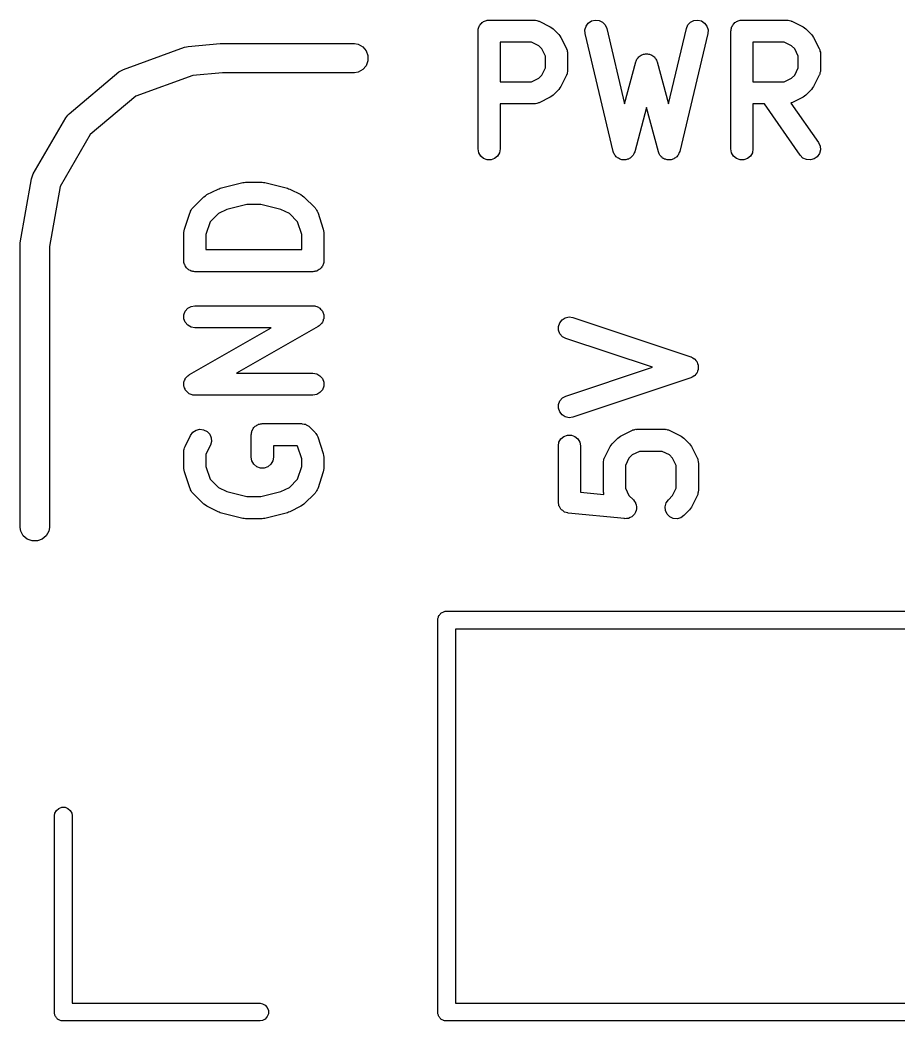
# Model space of a CAD drawing. Extents: x 105.8 to 188.8, y -135.8 to -88.1.
# Drawn here: x 140.62 to 146.58, y -95.43 to -88.64 of the extents above; entities that cross this region are included whole.
import ezdxf

# ---------------------------------------------------------------- set-up
doc = ezdxf.new("R2010")
doc.units = 0
doc.header["$MEASUREMENT"] = 0
doc.layers.add('BLACK', color=7, linetype='CONTINUOUS')

msp = doc.modelspace()

# ---------------------------------------------------------------- linework, layer by layer
at = {"layer": 'BLACK', "linetype": 'CONTINUOUS'}
for p, q in [((143.779, -88.6443), (143.785, -88.642)), ((143.785, -88.642), (143.792, -88.642)), ((143.792, -88.642), (143.798, -88.6409)), ((143.798, -88.6409), (144.103, -88.6409)), ((144.103, -88.6409), (144.107, -88.6417)), ((144.107, -88.6417), (144.111, -88.6414)), ((144.111, -88.6414), (144.12, -88.6439)), ((144.492, -88.6471), (144.517, -88.641)), ((144.517, -88.641), (144.543, -88.644)), ((145.186, -88.644), (145.212, -88.641)), ((145.212, -88.641), (145.237, -88.6471)), ((145.493, -88.6443), (145.499, -88.642)), ((145.499, -88.642), (145.506, -88.642)), ((145.506, -88.642), (145.512, -88.6409)), ((145.512, -88.6409), (145.817, -88.6409)), ((145.817, -88.6409), (145.821, -88.6417)), ((145.821, -88.6417), (145.826, -88.6414)), ((145.826, -88.6414), (145.834, -88.6439)), ((143.723, -88.7159), (143.724, -88.7094)), ((143.724, -88.7029), (143.726, -88.6967)), ((143.724, -88.7094), (143.724, -88.7029)), ((143.726, -88.6967), (143.727, -88.6903)), ((143.727, -88.6903), (143.731, -88.6846)), ((143.731, -88.6846), (143.733, -88.6784)), ((143.733, -88.6784), (143.737, -88.6734)), ((143.737, -88.6734), (143.741, -88.6677)), ((143.741, -88.6677), (143.746, -88.6635)), ((143.746, -88.6635), (143.75, -88.6585)), ((143.75, -88.6585), (143.755, -88.6552)), ((143.755, -88.6552), (143.76, -88.651)), ((143.76, -88.651), (143.767, -88.6487)), ((143.767, -88.6487), (143.772, -88.6454)), ((143.772, -88.6454), (143.779, -88.6443)), ((144.12, -88.6439), (144.128, -88.6454)), ((144.128, -88.6454), (144.132, -88.6476)), ((144.132, -88.6476), (144.136, -88.6488)), ((144.136, -88.6488), (144.212, -88.6869)), ((144.212, -88.6869), (144.222, -88.6941)), ((144.222, -88.6941), (144.232, -88.701)), ((144.232, -88.701), (144.27, -88.7391)), ((144.447, -88.7073), (144.455, -88.6823)), ((144.449, -88.7333), (144.447, -88.7073)), ((144.455, -88.6823), (144.47, -88.6614)), ((144.47, -88.6614), (144.492, -88.6471)), ((144.543, -88.644), (144.567, -88.6557)), ((144.567, -88.6557), (144.584, -88.6746)), ((144.584, -88.6746), (144.595, -88.6985)), ((144.595, -88.6985), (144.716, -89.2094)), ((145.013, -89.2094), (145.135, -88.6985)), ((145.135, -88.6985), (145.145, -88.6746)), ((145.145, -88.6746), (145.163, -88.6557)), ((145.163, -88.6557), (145.186, -88.644)), ((145.237, -88.6471), (145.259, -88.6614)), ((145.259, -88.6614), (145.275, -88.6823)), ((145.275, -88.6823), (145.282, -88.7073)), ((145.282, -88.7073), (145.28, -88.7333)), ((145.437, -88.7159), (145.438, -88.7094)), ((145.438, -88.7029), (145.441, -88.6967)), ((145.438, -88.7094), (145.438, -88.7029)), ((145.441, -88.6967), (145.442, -88.6903)), ((145.442, -88.6903), (145.445, -88.6846)), ((145.445, -88.6846), (145.447, -88.6784)), ((145.447, -88.6784), (145.452, -88.6734)), ((145.452, -88.6734), (145.455, -88.6677)), ((145.455, -88.6677), (145.46, -88.6635)), ((145.46, -88.6635), (145.464, -88.6585)), ((145.464, -88.6585), (145.47, -88.6552)), ((145.47, -88.6552), (145.475, -88.651)), ((145.475, -88.651), (145.481, -88.6487)), ((145.481, -88.6487), (145.487, -88.6454)), ((145.487, -88.6454), (145.493, -88.6443)), ((145.834, -88.6439), (145.843, -88.6454)), ((145.843, -88.6454), (145.846, -88.6476)), ((145.846, -88.6476), (145.851, -88.6488)), ((145.851, -88.6488), (145.927, -88.6869)), ((145.927, -88.6869), (145.936, -88.6941)), ((145.936, -88.6941), (145.946, -88.701)), ((145.946, -88.701), (145.984, -88.7391)), ((143.723, -89.5159), (143.723, -88.7159)), ((144.27, -88.7391), (144.277, -88.7489)), ((144.277, -88.7489), (144.284, -88.7586)), ((144.284, -88.7586), (144.322, -88.8347)), ((144.639, -89.5333), (144.449, -88.7333)), ((145.28, -88.7333), (145.09, -89.5333)), ((145.437, -89.5159), (145.437, -88.7159)), ((145.984, -88.7391), (145.991, -88.7489)), ((145.991, -88.7489), (145.998, -88.7586)), ((145.998, -88.7586), (146.036, -88.8347)), ((141.317, -88.9762), (141.731, -88.8253)), ((141.731, -88.8253), (141.744, -88.8231)), ((141.744, -88.8231), (141.757, -88.8197)), ((141.757, -88.8197), (141.973, -88.8008)), ((141.973, -88.8008), (141.977, -88.8)), ((141.977, -88.8), (142.884, -88.8)), ((142.884, -88.8), (142.91, -88.8046)), ((142.91, -88.8046), (142.94, -88.8222)), ((142.94, -88.8222), (142.963, -88.8492)), ((143.873, -88.7909), (143.873, -89.06)), ((144.085, -88.7909), (143.873, -88.7909)), ((144.135, -88.8156), (144.085, -88.7909)), ((144.155, -88.8365), (144.135, -88.8156)), ((144.18, -88.886), (144.155, -88.8365)), ((144.322, -88.8347), (144.323, -88.8389)), ((144.323, -88.8389), (144.326, -88.8426)), ((144.326, -88.8426), (144.327, -88.8513)), ((145.587, -88.7909), (145.587, -89.06)), ((145.799, -88.7909), (145.587, -88.7909)), ((145.849, -88.8156), (145.799, -88.7909)), ((145.87, -88.8365), (145.849, -88.8156)), ((145.894, -88.886), (145.87, -88.8365)), ((146.036, -88.8347), (146.038, -88.8389)), ((146.038, -88.8389), (146.04, -88.8426)), ((146.04, -88.8426), (146.041, -88.8513)), ((142.963, -88.8492), (142.975, -88.8824)), ((142.975, -88.8824), (142.975, -88.9176)), ((144.18, -88.9649), (144.18, -88.886)), ((144.327, -88.8513), (144.33, -88.8597)), ((144.33, -88.8597), (144.329, -88.864)), ((144.329, -88.864), (144.33, -88.8683)), ((144.33, -88.8683), (144.33, -88.9826)), ((144.795, -88.9191), (144.797, -88.9127)), ((144.797, -88.9127), (144.8, -88.9074)), ((144.8, -88.9074), (144.803, -88.9015)), ((144.803, -88.9015), (144.808, -88.8968)), ((144.808, -88.8968), (144.812, -88.8914)), ((144.812, -88.8914), (144.817, -88.8877)), ((144.817, -88.8877), (144.822, -88.8831)), ((144.822, -88.8831), (144.828, -88.8803)), ((144.828, -88.8803), (144.833, -88.8765)), ((144.833, -88.8765), (144.839, -88.8748)), ((144.839, -88.8748), (144.845, -88.8721)), ((144.845, -88.8721), (144.852, -88.8715)), ((144.852, -88.8715), (144.858, -88.8698)), ((144.858, -88.8698), (144.865, -88.8703)), ((144.865, -88.8703), (144.871, -88.8698)), ((144.871, -88.8698), (144.878, -88.8715)), ((144.878, -88.8715), (144.884, -88.8721)), ((144.884, -88.8721), (144.89, -88.8748)), ((144.89, -88.8748), (144.896, -88.8765)), ((144.896, -88.8765), (144.902, -88.8803)), ((144.902, -88.8803), (144.908, -88.8831)), ((144.908, -88.8831), (144.912, -88.8877)), ((144.912, -88.8877), (144.918, -88.8914)), ((144.918, -88.8914), (144.921, -88.8968)), ((144.921, -88.8968), (144.926, -88.9015)), ((144.926, -88.9015), (144.929, -88.9074)), ((144.929, -88.9074), (144.933, -88.9127)), ((144.933, -88.9127), (144.934, -88.9191)), ((145.894, -88.9649), (145.894, -88.886)), ((146.041, -88.8513), (146.044, -88.8597)), ((146.044, -88.8597), (146.044, -88.864)), ((146.044, -88.864), (146.044, -88.8683)), ((146.044, -88.8683), (146.044, -88.9826)), ((141.287, -88.9935), (141.317, -88.9762)), ((142.94, -88.9778), (142.91, -88.9954)), ((142.963, -88.9508), (142.94, -88.9778)), ((142.975, -88.9176), (142.963, -88.9508)), ((144.155, -89.0143), (144.18, -88.9649)), ((144.33, -88.9826), (144.329, -88.9868)), ((144.716, -89.2094), (144.792, -88.9252)), ((144.792, -88.9252), (144.795, -88.9191)), ((144.934, -88.9191), (144.937, -88.9252)), ((144.937, -88.9252), (145.013, -89.2094)), ((145.87, -89.0143), (145.894, -88.9649)), ((146.044, -88.9826), (146.044, -88.9868)), ((140.949, -89.2771), (141.287, -88.9935)), ((141.787, -89.0178), (141.402, -89.1581)), ((141.99, -89), (141.787, -89.0178)), ((142.884, -89), (141.99, -89)), ((142.91, -88.9954), (142.884, -89)), ((144.085, -89.06), (144.135, -89.0352)), ((144.135, -89.0352), (144.155, -89.0143)), ((144.322, -89.0161), (144.284, -89.0923)), ((144.323, -89.012), (144.322, -89.0161)), ((144.326, -89.0082), (144.323, -89.012)), ((144.327, -88.9996), (144.326, -89.0082)), ((144.33, -88.9911), (144.327, -88.9996)), ((144.329, -88.9868), (144.33, -88.9911)), ((145.799, -89.06), (145.849, -89.0352)), ((145.849, -89.0352), (145.87, -89.0143)), ((146.036, -89.0161), (145.998, -89.0923)), ((146.038, -89.012), (146.036, -89.0161)), ((146.04, -89.0082), (146.038, -89.012)), ((146.041, -88.9996), (146.04, -89.0082)), ((146.044, -88.9911), (146.041, -88.9996)), ((146.044, -88.9868), (146.044, -88.9911)), ((143.873, -89.06), (144.085, -89.06)), ((144.27, -89.1118), (144.232, -89.1499)), ((144.277, -89.102), (144.27, -89.1118)), ((144.284, -89.0923), (144.277, -89.102)), ((145.587, -89.06), (145.799, -89.06)), ((145.984, -89.1118), (145.946, -89.1499)), ((145.991, -89.102), (145.984, -89.1118)), ((145.998, -89.0923), (145.991, -89.102)), ((141.402, -89.1581), (141.091, -89.4189)), ((144.212, -89.1639), (144.136, -89.202)), ((144.222, -89.1568), (144.212, -89.1639)), ((144.232, -89.1499), (144.222, -89.1568)), ((145.927, -89.1639), (145.851, -89.202)), ((145.936, -89.1568), (145.927, -89.1639)), ((145.946, -89.1499), (145.936, -89.1568)), ((144.103, -89.21), (143.873, -89.21)), ((143.873, -89.21), (143.873, -89.5159)), ((144.107, -89.2092), (144.103, -89.21)), ((144.111, -89.2095), (144.107, -89.2092)), ((144.12, -89.207), (144.111, -89.2095)), ((144.128, -89.2054), (144.12, -89.207)), ((144.132, -89.2033), (144.128, -89.2054)), ((144.136, -89.202), (144.132, -89.2033)), ((144.865, -89.2356), (144.785, -89.5352)), ((144.945, -89.5352), (144.865, -89.2356)), ((145.664, -89.21), (145.587, -89.21)), ((145.587, -89.21), (145.587, -89.5159)), ((145.908, -89.5589), (145.664, -89.21)), ((145.846, -89.2033), (145.843, -89.205)), ((145.843, -89.205), (146.031, -89.4729)), ((145.851, -89.202), (145.846, -89.2033)), ((140.706, -89.6856), (140.927, -89.3037)), ((140.927, -89.3037), (140.941, -89.2867)), ((140.941, -89.2867), (140.949, -89.2771)), ((141.091, -89.4189), (140.888, -89.7704)), ((143.727, -89.5416), (143.723, -89.5159)), ((143.873, -89.5159), (143.868, -89.5416)), ((145.442, -89.5416), (145.437, -89.5159)), ((145.587, -89.5159), (145.583, -89.5416)), ((146.031, -89.4729), (146.042, -89.4965)), ((146.044, -89.5225), (146.037, -89.5476)), ((146.042, -89.4965), (146.044, -89.5225)), ((143.741, -89.5641), (143.727, -89.5416)), ((143.76, -89.5809), (143.741, -89.5641)), ((143.785, -89.5898), (143.76, -89.5809)), ((143.811, -89.5898), (143.785, -89.5898)), ((143.835, -89.5809), (143.811, -89.5898)), ((143.855, -89.5641), (143.835, -89.5809)), ((143.868, -89.5416), (143.855, -89.5641)), ((144.642, -89.5403), (144.639, -89.5333)), ((144.644, -89.5477), (144.642, -89.5403)), ((144.647, -89.5522), (144.644, -89.5477)), ((144.65, -89.5572), (144.647, -89.5522)), ((144.655, -89.5627), (144.65, -89.5572)), ((144.659, -89.569), (144.655, -89.5627)), ((144.664, -89.5721), (144.659, -89.569)), ((144.668, -89.5761), (144.664, -89.5721)), ((144.674, -89.5795), (144.668, -89.5761)), ((144.681, -89.5839), (144.674, -89.5795)), ((144.686, -89.5853), (144.681, -89.5839)), ((144.691, -89.5878), (144.686, -89.5853)), ((144.698, -89.5887), (144.691, -89.5878)), ((144.706, -89.5906), (144.698, -89.5887)), ((144.711, -89.5901), (144.706, -89.5906)), ((144.717, -89.5908), (144.711, -89.5901)), ((144.724, -89.589), (144.717, -89.5908)), ((144.732, -89.5883), (144.724, -89.589)), ((144.737, -89.586), (144.732, -89.5883)), ((144.742, -89.5847), (144.737, -89.586)), ((144.748, -89.5805), (144.742, -89.5847)), ((144.755, -89.5773), (144.748, -89.5805)), ((144.759, -89.5734), (144.755, -89.5773)), ((144.764, -89.5704), (144.759, -89.5734)), ((144.768, -89.5643), (144.764, -89.5704)), ((144.774, -89.5588), (144.768, -89.5643)), ((144.776, -89.5539), (144.774, -89.5588)), ((144.779, -89.5495), (144.776, -89.5539)), ((144.782, -89.5422), (144.779, -89.5495)), ((144.785, -89.5352), (144.782, -89.5422)), ((144.948, -89.5422), (144.945, -89.5352)), ((144.95, -89.5495), (144.948, -89.5422)), ((144.953, -89.5539), (144.95, -89.5495)), ((144.956, -89.5588), (144.953, -89.5539)), ((144.961, -89.5643), (144.956, -89.5588)), ((144.965, -89.5704), (144.961, -89.5643)), ((144.97, -89.5734), (144.965, -89.5704)), ((144.974, -89.5773), (144.97, -89.5734)), ((144.981, -89.5805), (144.974, -89.5773)), ((144.987, -89.5847), (144.981, -89.5805)), ((144.993, -89.586), (144.987, -89.5847)), ((144.998, -89.5883), (144.993, -89.586)), ((145.005, -89.589), (144.998, -89.5883)), ((145.013, -89.5908), (145.005, -89.589)), ((145.018, -89.5901), (145.013, -89.5908)), ((145.023, -89.5906), (145.018, -89.5901)), ((145.031, -89.5887), (145.023, -89.5906)), ((145.038, -89.5878), (145.031, -89.5887)), ((145.043, -89.5853), (145.038, -89.5878)), ((145.049, -89.5839), (145.043, -89.5853)), ((145.055, -89.5795), (145.049, -89.5839)), ((145.062, -89.5761), (145.055, -89.5795)), ((145.066, -89.5721), (145.062, -89.5761)), ((145.07, -89.569), (145.066, -89.5721)), ((145.074, -89.5627), (145.07, -89.569)), ((145.08, -89.5572), (145.074, -89.5627)), ((145.082, -89.5522), (145.08, -89.5572)), ((145.085, -89.5477), (145.082, -89.5522)), ((145.087, -89.5403), (145.085, -89.5477)), ((145.09, -89.5333), (145.087, -89.5403)), ((145.455, -89.5641), (145.442, -89.5416)), ((145.475, -89.5809), (145.455, -89.5641)), ((145.499, -89.5898), (145.475, -89.5809)), ((145.525, -89.5898), (145.499, -89.5898)), ((145.55, -89.5809), (145.525, -89.5898)), ((145.57, -89.5641), (145.55, -89.5809)), ((145.583, -89.5416), (145.57, -89.5641)), ((145.926, -89.5773), (145.908, -89.5589)), ((145.95, -89.5883), (145.926, -89.5773)), ((145.976, -89.5906), (145.95, -89.5883)), ((146.001, -89.5839), (145.976, -89.5906)), ((146.022, -89.5689), (146.001, -89.5839)), ((146.037, -89.5476), (146.022, -89.5689)), ((140.618, -90.1526), (140.694, -89.7183)), ((140.694, -89.7183), (140.706, -89.6856)), ((140.706, -89.6856), (140.706, -89.6856)), ((140.888, -89.7704), (140.816, -90.1787)), ((141.883, -89.8259), (141.959, -89.7878)), ((141.959, -89.7878), (141.967, -89.7855)), ((141.967, -89.7855), (141.974, -89.7821)), ((141.974, -89.7821), (142.127, -89.744)), ((142.127, -89.744), (142.136, -89.7434)), ((142.136, -89.7434), (142.145, -89.7418)), ((142.145, -89.7418), (142.259, -89.7418)), ((142.259, -89.7418), (142.268, -89.7434)), ((142.268, -89.7434), (142.277, -89.744)), ((142.277, -89.744), (142.43, -89.7821)), ((142.43, -89.7821), (142.437, -89.7855)), ((142.437, -89.7855), (142.445, -89.7878)), ((142.445, -89.7878), (142.521, -89.8259)), ((141.787, -89.9161), (141.863, -89.8399)), ((141.863, -89.8399), (141.873, -89.8331)), ((141.873, -89.8331), (141.883, -89.8259)), ((142.521, -89.8259), (142.531, -89.8331)), ((142.531, -89.8331), (142.541, -89.8399)), ((142.541, -89.8399), (142.617, -89.9161)), ((141.772, -89.9375), (141.777, -89.9303)), ((141.777, -89.9303), (141.781, -89.9225)), ((141.781, -89.9225), (141.784, -89.9197)), ((141.784, -89.9197), (141.787, -89.9161)), ((142.019, -89.9256), (141.961, -89.9546)), ((142.154, -89.8918), (142.019, -89.9256)), ((142.25, -89.8918), (142.154, -89.8918)), ((142.385, -89.9256), (142.25, -89.8918)), ((142.443, -89.9546), (142.385, -89.9256)), ((142.617, -89.9161), (142.619, -89.9197)), ((142.619, -89.9197), (142.623, -89.9225)), ((142.623, -89.9225), (142.627, -89.9303)), ((142.627, -89.9303), (142.632, -89.9375)), ((141.731, -90.0597), (141.769, -89.9454)), ((141.769, -89.9454), (141.771, -89.9416)), ((141.771, -89.9416), (141.772, -89.9375)), ((141.961, -89.9546), (141.906, -90.0097)), ((142.498, -90.0097), (142.443, -89.9546)), ((142.632, -89.9375), (142.633, -89.9416)), ((142.633, -89.9416), (142.635, -89.9454)), ((142.635, -89.9454), (142.673, -90.0597)), ((141.729, -90.0716), (141.731, -90.0597)), ((141.906, -90.0097), (141.877, -90.0956)), ((142.527, -90.0956), (142.498, -90.0097)), ((142.673, -90.0597), (142.675, -90.0716)), ((141.727, -90.0835), (141.729, -90.0716)), ((141.727, -90.2739), (141.727, -90.0835)), ((141.877, -90.0956), (141.877, -90.1989)), ((142.527, -90.1989), (142.527, -90.0956)), ((142.675, -90.0716), (142.677, -90.0835)), ((142.677, -90.0835), (142.677, -90.2739)), ((140.616, -90.1613), (140.618, -90.1526)), ((140.616, -92.0837), (140.616, -90.1613)), ((140.618, -90.1526), (140.618, -90.1526)), ((140.816, -90.1787), (140.816, -92.0837)), ((141.877, -90.1989), (142.527, -90.1989)), ((141.728, -90.2804), (141.727, -90.2739)), ((141.728, -90.287), (141.728, -90.2804)), ((141.73, -90.2931), (141.728, -90.287)), ((141.731, -90.2996), (141.73, -90.2931)), ((141.735, -90.3053), (141.731, -90.2996)), ((141.737, -90.3114), (141.735, -90.3053)), ((141.741, -90.3165), (141.737, -90.3114)), ((141.744, -90.3221), (141.741, -90.3165)), ((141.749, -90.3264), (141.744, -90.3221)), ((141.754, -90.3314), (141.749, -90.3264)), ((141.759, -90.3347), (141.754, -90.3314)), ((141.764, -90.3389), (141.759, -90.3347)), ((141.771, -90.3411), (141.764, -90.3389)), ((141.776, -90.3444), (141.771, -90.3411)), ((142.633, -90.3411), (142.628, -90.3444)), ((142.639, -90.3389), (142.633, -90.3411)), ((142.644, -90.3347), (142.639, -90.3389)), ((142.65, -90.3314), (142.644, -90.3347)), ((142.654, -90.3264), (142.65, -90.3314)), ((142.659, -90.3221), (142.654, -90.3264)), ((142.663, -90.3165), (142.659, -90.3221)), ((142.667, -90.3114), (142.663, -90.3165)), ((142.669, -90.3053), (142.667, -90.3114)), ((142.672, -90.2996), (142.669, -90.3053)), ((142.674, -90.2931), (142.672, -90.2996)), ((142.676, -90.287), (142.674, -90.2931)), ((142.677, -90.2739), (142.676, -90.2804)), ((142.676, -90.2804), (142.676, -90.287)), ((141.783, -90.3455), (141.776, -90.3444)), ((141.789, -90.3478), (141.783, -90.3455)), ((141.795, -90.3478), (141.789, -90.3478)), ((141.802, -90.3489), (141.795, -90.3478)), ((142.602, -90.3489), (141.802, -90.3489)), ((142.608, -90.3478), (142.602, -90.3489)), ((142.615, -90.3478), (142.608, -90.3478)), ((142.621, -90.3455), (142.615, -90.3478)), ((142.628, -90.3444), (142.621, -90.3455)), ((141.737, -90.6174), (141.754, -90.5974)), ((141.754, -90.5974), (141.776, -90.5844)), ((141.776, -90.5844), (141.802, -90.5799)), ((141.802, -90.5799), (142.602, -90.5799)), ((142.602, -90.5799), (142.609, -90.581)), ((142.609, -90.581), (142.615, -90.5811)), ((142.615, -90.5811), (142.621, -90.5833)), ((142.621, -90.5833), (142.628, -90.5844)), ((142.628, -90.5844), (142.633, -90.5878)), ((142.633, -90.5878), (142.64, -90.5901)), ((142.64, -90.5901), (142.645, -90.5942)), ((142.645, -90.5942), (142.65, -90.5974)), ((142.65, -90.5974), (142.654, -90.6026)), ((142.654, -90.6026), (142.66, -90.6069)), ((142.66, -90.6069), (142.663, -90.6125)), ((142.663, -90.6125), (142.667, -90.6174)), ((141.728, -90.6419), (141.737, -90.6174)), ((141.728, -90.6679), (141.728, -90.6419)), ((141.737, -90.6924), (141.728, -90.6679)), ((142.667, -90.6174), (142.669, -90.6237)), ((142.669, -90.6237), (142.672, -90.6295)), ((142.672, -90.6808), (142.669, -90.6864)), ((142.672, -90.6295), (142.674, -90.6358)), ((142.673, -90.6742), (142.672, -90.6808)), ((142.676, -90.6679), (142.673, -90.6742)), ((142.674, -90.6358), (142.676, -90.6419)), ((142.676, -90.6419), (142.676, -90.6486)), ((142.676, -90.6486), (142.677, -90.6552)), ((142.677, -90.6552), (142.676, -90.6615)), ((142.676, -90.6615), (142.676, -90.6679)), ((144.276, -90.6954), (144.292, -90.675)), ((144.292, -90.675), (144.314, -90.6613)), ((144.314, -90.6613), (144.34, -90.6561)), ((144.34, -90.6561), (144.366, -90.6599)), ((144.366, -90.6599), (145.166, -90.9266)), ((141.754, -90.7123), (141.737, -90.6924)), ((141.776, -90.7254), (141.754, -90.7123)), ((141.765, -91.0469), (142.319, -90.7299)), ((141.802, -90.7299), (141.776, -90.7254)), ((142.319, -90.7299), (141.802, -90.7299)), ((142.639, -90.72), (142.084, -91.037)), ((142.644, -90.7157), (142.639, -90.72)), ((142.65, -90.7123), (142.644, -90.7157)), ((142.654, -90.7074), (142.65, -90.7123)), ((142.659, -90.7033), (142.654, -90.7074)), ((142.663, -90.6975), (142.659, -90.7033)), ((142.667, -90.6924), (142.663, -90.6975)), ((142.669, -90.6864), (142.667, -90.6924)), ((144.268, -90.7201), (144.276, -90.6954)), ((144.268, -90.7461), (144.268, -90.7201)), ((144.278, -90.7703), (144.268, -90.7461)), ((144.295, -90.7898), (144.278, -90.7703)), ((144.318, -90.8022), (144.295, -90.7898)), ((144.905, -90.9977), (144.318, -90.8022)), ((145.166, -90.9266), (145.167, -90.9276)), ((145.167, -90.9276), (145.169, -90.928)), ((145.169, -90.928), (145.179, -90.9337)), ((145.179, -90.9337), (145.189, -90.939)), ((145.189, -90.939), (145.19, -90.9405)), ((145.19, -90.9405), (145.192, -90.9416)), ((145.192, -90.9416), (145.199, -90.9503)), ((145.199, -90.9503), (145.206, -90.9585)), ((144.318, -91.1933), (144.905, -90.9977)), ((145.206, -90.9585), (145.207, -90.9604)), ((145.207, -90.9604), (145.208, -90.962)), ((145.208, -90.962), (145.211, -90.9725)), ((145.211, -90.9725), (145.215, -90.9827)), ((145.215, -91.0128), (145.211, -91.023)), ((145.215, -90.9827), (145.215, -90.9848)), ((145.215, -90.9848), (145.216, -90.9867)), ((145.216, -91.0087), (145.215, -91.0107)), ((145.215, -91.0107), (145.215, -91.0128)), ((145.216, -90.9867), (145.216, -90.9977)), ((145.216, -90.9977), (145.216, -91.0087)), ((141.73, -91.0927), (141.732, -91.0861)), ((141.732, -91.0861), (141.735, -91.0805)), ((141.735, -91.0805), (141.737, -91.0745)), ((141.737, -91.0745), (141.741, -91.0694)), ((141.741, -91.0694), (141.745, -91.0636)), ((141.745, -91.0636), (141.75, -91.0595)), ((141.75, -91.0595), (141.754, -91.0546)), ((141.754, -91.0546), (141.76, -91.0512)), ((141.76, -91.0512), (141.765, -91.0469)), ((142.084, -91.037), (142.602, -91.037)), ((142.602, -91.037), (142.628, -91.0415)), ((142.628, -91.0415), (142.65, -91.0546)), ((142.65, -91.0546), (142.667, -91.0745)), ((142.667, -91.0745), (142.676, -91.099)), ((145.166, -91.0689), (144.366, -91.3356)), ((145.167, -91.0679), (145.166, -91.0689)), ((145.169, -91.0675), (145.167, -91.0679)), ((145.179, -91.0617), (145.169, -91.0675)), ((145.189, -91.0565), (145.179, -91.0617)), ((145.19, -91.0549), (145.189, -91.0565)), ((145.192, -91.0539), (145.19, -91.0549)), ((145.199, -91.0452), (145.192, -91.0539)), ((145.206, -91.037), (145.199, -91.0452)), ((145.207, -91.0351), (145.206, -91.037)), ((145.208, -91.0335), (145.207, -91.0351)), ((145.211, -91.023), (145.208, -91.0335)), ((141.727, -91.1117), (141.728, -91.1054)), ((141.728, -91.1183), (141.727, -91.1117)), ((141.728, -91.099), (141.73, -91.0927)), ((141.728, -91.1054), (141.728, -91.099)), ((141.728, -91.125), (141.728, -91.1183)), ((141.73, -91.1311), (141.728, -91.125)), ((141.731, -91.1374), (141.73, -91.1311)), ((141.735, -91.1432), (141.731, -91.1374)), ((141.737, -91.1495), (141.735, -91.1432)), ((141.741, -91.1544), (141.737, -91.1495)), ((141.744, -91.16), (141.741, -91.1544)), ((142.667, -91.1495), (142.65, -91.1695)), ((142.676, -91.125), (142.667, -91.1495)), ((142.676, -91.099), (142.676, -91.125)), ((141.749, -91.1643), (141.744, -91.16)), ((141.754, -91.1695), (141.749, -91.1643)), ((141.759, -91.1727), (141.754, -91.1695)), ((141.764, -91.1768), (141.759, -91.1727)), ((141.77, -91.1791), (141.764, -91.1768)), ((141.776, -91.1825), (141.77, -91.1791)), ((141.783, -91.1836), (141.776, -91.1825)), ((141.789, -91.1858), (141.783, -91.1836)), ((141.795, -91.1859), (141.789, -91.1858)), ((141.802, -91.187), (141.795, -91.1859)), ((142.602, -91.187), (141.802, -91.187)), ((142.628, -91.1825), (142.602, -91.187)), ((142.65, -91.1695), (142.628, -91.1825)), ((144.278, -91.2251), (144.295, -91.2057)), ((144.295, -91.2057), (144.318, -91.1933)), ((144.268, -91.2494), (144.278, -91.2251)), ((144.268, -91.2754), (144.268, -91.2494)), ((144.276, -91.3001), (144.268, -91.2754)), ((144.292, -91.3205), (144.276, -91.3001)), ((144.314, -91.3342), (144.292, -91.3205)), ((144.34, -91.3394), (144.314, -91.3342)), ((144.366, -91.3356), (144.34, -91.3394)), ((141.788, -91.4385), (141.81, -91.4242)), ((141.81, -91.4242), (141.836, -91.4181)), ((141.836, -91.4181), (141.861, -91.4211)), ((141.861, -91.4211), (141.885, -91.4327)), ((142.189, -91.4292), (142.192, -91.4235)), ((142.192, -91.4235), (142.194, -91.4174)), ((142.194, -91.4174), (142.198, -91.4124)), ((142.198, -91.4124), (142.202, -91.4067)), ((142.202, -91.4067), (142.207, -91.4025)), ((142.207, -91.4025), (142.211, -91.3974)), ((142.211, -91.3974), (142.217, -91.3941)), ((142.217, -91.3941), (142.222, -91.3899)), ((142.222, -91.3899), (142.228, -91.3877)), ((142.228, -91.3877), (142.233, -91.3844)), ((142.233, -91.3844), (142.24, -91.3833)), ((142.24, -91.3833), (142.246, -91.381)), ((142.246, -91.381), (142.253, -91.381)), ((142.253, -91.381), (142.259, -91.3799)), ((142.259, -91.3799), (142.526, -91.3799)), ((142.526, -91.3799), (142.529, -91.3805)), ((142.529, -91.3805), (142.532, -91.3802)), ((142.532, -91.3802), (142.542, -91.3827)), ((142.542, -91.3827), (142.551, -91.3844)), ((142.551, -91.3844), (142.554, -91.3861)), ((142.554, -91.3861), (142.557, -91.3869)), ((142.557, -91.3869), (142.565, -91.3925)), ((142.565, -91.3925), (142.574, -91.3974)), ((142.574, -91.3974), (142.576, -91.4)), ((142.576, -91.4), (142.579, -91.4018)), ((142.579, -91.4018), (142.617, -91.4399)), ((144.689, -91.464), (144.766, -91.4259)), ((144.766, -91.4259), (144.77, -91.4247)), ((144.77, -91.4247), (144.773, -91.4225)), ((144.773, -91.4225), (144.782, -91.421)), ((144.782, -91.421), (144.79, -91.4185)), ((144.79, -91.4185), (144.795, -91.4187)), ((144.795, -91.4187), (144.799, -91.418)), ((144.799, -91.418), (144.99, -91.418)), ((144.99, -91.418), (144.994, -91.4187)), ((144.994, -91.4187), (144.998, -91.4185)), ((144.998, -91.4185), (145.007, -91.421)), ((145.007, -91.421), (145.015, -91.4225)), ((145.015, -91.4225), (145.019, -91.4247)), ((145.019, -91.4247), (145.023, -91.4259)), ((145.023, -91.4259), (145.099, -91.464)), ((141.735, -91.5356), (141.773, -91.4594)), ((141.773, -91.4594), (141.788, -91.4385)), ((141.885, -91.4327), (141.903, -91.4517)), ((141.903, -91.4517), (141.913, -91.4756)), ((141.913, -91.4756), (141.915, -91.5016)), ((142.184, -91.4549), (142.185, -91.4484)), ((142.184, -91.6073), (142.184, -91.4549)), ((142.185, -91.4419), (142.187, -91.4357)), ((142.185, -91.4484), (142.185, -91.4419)), ((142.187, -91.4357), (142.189, -91.4292)), ((142.617, -91.4399), (142.619, -91.4435)), ((142.619, -91.4435), (142.623, -91.4464)), ((142.623, -91.4464), (142.627, -91.4541)), ((142.627, -91.4541), (142.632, -91.4613)), ((142.632, -91.4613), (142.633, -91.4655)), ((142.633, -91.4655), (142.635, -91.4693)), ((142.635, -91.4693), (142.673, -91.5835)), ((144.271, -91.5054), (144.284, -91.4829)), ((144.284, -91.4829), (144.304, -91.4661)), ((144.304, -91.4661), (144.329, -91.4572)), ((144.329, -91.4572), (144.355, -91.4572)), ((144.355, -91.4572), (144.379, -91.4661)), ((144.379, -91.4661), (144.399, -91.4829)), ((144.399, -91.4829), (144.412, -91.5054)), ((144.632, -91.5161), (144.67, -91.478)), ((144.67, -91.478), (144.68, -91.4711)), ((144.68, -91.4711), (144.689, -91.464)), ((145.099, -91.464), (145.109, -91.4712)), ((145.109, -91.4712), (145.119, -91.478)), ((145.119, -91.478), (145.157, -91.5161)), ((141.727, -91.5606), (141.73, -91.5522)), ((141.728, -91.5649), (141.727, -91.5606)), ((141.73, -91.5522), (141.731, -91.5435)), ((141.731, -91.5435), (141.734, -91.5398)), ((141.734, -91.5398), (141.735, -91.5356)), ((141.907, -91.5265), (141.877, -91.5869)), ((141.915, -91.5016), (141.907, -91.5265)), ((142.495, -91.5299), (142.334, -91.5299)), ((142.334, -91.5299), (142.334, -91.6073)), ((142.498, -91.5335), (142.495, -91.5299)), ((142.527, -91.6194), (142.498, -91.5335)), ((144.267, -91.5311), (144.271, -91.5054)), ((144.267, -91.912), (144.267, -91.5311)), ((144.412, -91.5054), (144.417, -91.5311)), ((144.417, -91.5311), (144.417, -91.8441)), ((144.58, -91.6118), (144.618, -91.5356)), ((144.618, -91.5356), (144.625, -91.526)), ((144.625, -91.526), (144.632, -91.5161)), ((145.157, -91.5161), (145.164, -91.526)), ((145.164, -91.526), (145.171, -91.5356)), ((145.171, -91.5356), (145.209, -91.6118)), ((141.727, -91.5692), (141.728, -91.5649)), ((141.727, -91.6835), (141.727, -91.5692)), ((141.877, -91.5869), (141.877, -91.6713)), ((142.189, -91.6329), (142.184, -91.6073)), ((142.334, -91.6073), (142.33, -91.6329)), ((142.527, -91.6713), (142.527, -91.6194)), ((142.673, -91.5835), (142.675, -91.5954)), ((142.675, -91.5954), (142.677, -91.6073)), ((142.677, -91.6073), (142.677, -91.6835)), ((144.572, -91.6368), (144.575, -91.6284)), ((144.575, -91.6284), (144.576, -91.6197)), ((144.576, -91.6197), (144.578, -91.616)), ((144.578, -91.616), (144.58, -91.6118)), ((144.746, -91.6136), (144.722, -91.6631)), ((144.767, -91.5927), (144.746, -91.6136)), ((144.817, -91.568), (144.767, -91.5927)), ((144.972, -91.568), (144.817, -91.568)), ((145.021, -91.5927), (144.972, -91.568)), ((145.042, -91.6136), (145.021, -91.5927)), ((145.067, -91.6631), (145.042, -91.6136)), ((145.209, -91.6118), (145.21, -91.616)), ((145.21, -91.616), (145.212, -91.6197)), ((145.212, -91.6197), (145.214, -91.6284)), ((145.214, -91.6284), (145.216, -91.6368)), ((141.729, -91.6953), (141.727, -91.6835)), ((141.731, -91.7072), (141.729, -91.6953)), ((141.877, -91.6713), (141.906, -91.7572)), ((142.202, -91.6555), (142.189, -91.6329)), ((142.222, -91.6722), (142.202, -91.6555)), ((142.246, -91.6811), (142.222, -91.6722)), ((142.272, -91.6811), (142.246, -91.6811)), ((142.297, -91.6722), (142.272, -91.6811)), ((142.316, -91.6555), (142.297, -91.6722)), ((142.33, -91.6329), (142.316, -91.6555)), ((142.498, -91.7572), (142.527, -91.6713)), ((142.675, -91.6953), (142.673, -91.7072)), ((142.677, -91.6835), (142.675, -91.6953)), ((144.572, -91.6411), (144.572, -91.6368)), ((144.572, -91.6454), (144.572, -91.6411)), ((144.572, -91.8358), (144.572, -91.6454)), ((144.722, -91.6631), (144.722, -91.8181)), ((145.067, -91.8181), (145.067, -91.6631)), ((145.216, -91.6368), (145.216, -91.6411)), ((145.216, -91.6411), (145.217, -91.6454)), ((145.217, -91.6454), (145.217, -91.8358)), ((141.769, -91.8215), (141.731, -91.7072)), ((141.906, -91.7572), (141.961, -91.8123)), ((142.443, -91.8123), (142.498, -91.7572)), ((142.673, -91.7072), (142.635, -91.8215)), ((141.771, -91.8253), (141.769, -91.8215)), ((141.772, -91.8294), (141.771, -91.8253)), ((141.777, -91.8366), (141.772, -91.8294)), ((141.961, -91.8123), (142.019, -91.8413)), ((142.385, -91.8413), (142.443, -91.8123)), ((142.632, -91.8294), (142.627, -91.8366)), ((142.633, -91.8253), (142.632, -91.8294)), ((142.635, -91.8215), (142.633, -91.8253)), ((144.572, -91.8401), (144.572, -91.8358)), ((144.722, -91.8181), (144.746, -91.8676)), ((145.042, -91.8676), (145.067, -91.8181)), ((145.217, -91.8358), (145.216, -91.8401)), ((141.781, -91.8444), (141.777, -91.8366)), ((141.784, -91.8472), (141.781, -91.8444)), ((141.787, -91.8508), (141.784, -91.8472)), ((141.863, -91.927), (141.787, -91.8508)), ((142.019, -91.8413), (142.154, -91.8751)), ((142.154, -91.8751), (142.25, -91.8751)), ((142.25, -91.8751), (142.385, -91.8413)), ((142.617, -91.8508), (142.541, -91.927)), ((142.619, -91.8472), (142.617, -91.8508)), ((142.623, -91.8444), (142.619, -91.8472)), ((142.627, -91.8366), (142.623, -91.8444)), ((144.417, -91.8441), (144.576, -91.8601)), ((144.572, -91.8444), (144.572, -91.8401)), ((144.575, -91.8528), (144.572, -91.8444)), ((144.576, -91.8601), (144.575, -91.8528)), ((144.746, -91.8676), (144.776, -91.8971)), ((144.776, -91.8971), (144.776, -91.8975)), ((144.776, -91.8975), (144.777, -91.8977)), ((144.777, -91.8977), (144.784, -91.9081)), ((144.998, -91.9184), (145.013, -91.8971)), ((145.013, -91.8971), (145.042, -91.8676)), ((145.209, -91.8694), (145.171, -91.9456)), ((145.21, -91.8652), (145.209, -91.8694)), ((145.212, -91.8615), (145.21, -91.8652)), ((145.214, -91.8528), (145.212, -91.8615)), ((145.216, -91.8444), (145.214, -91.8528)), ((145.216, -91.8401), (145.216, -91.8444)), ((141.873, -91.9339), (141.863, -91.927)), ((141.883, -91.941), (141.873, -91.9339)), ((141.959, -91.9791), (141.883, -91.941)), ((142.521, -91.941), (142.445, -91.9791)), ((142.531, -91.9338), (142.521, -91.941)), ((142.541, -91.927), (142.531, -91.9338)), ((144.267, -91.9148), (144.267, -91.912)), ((144.267, -91.9176), (144.267, -91.9148)), ((144.27, -91.9276), (144.267, -91.9176)), ((144.271, -91.9377), (144.27, -91.9276)), ((144.273, -91.9401), (144.271, -91.9377)), ((144.274, -91.9429), (144.273, -91.9401)), ((144.279, -91.9514), (144.274, -91.9429)), ((144.284, -91.9602), (144.279, -91.9514)), ((144.287, -91.9621), (144.284, -91.9602)), ((144.288, -91.9644), (144.287, -91.9621)), ((144.297, -91.9704), (144.288, -91.9644)), ((144.304, -91.977), (144.297, -91.9704)), ((144.784, -91.9081), (144.791, -91.9184)), ((144.795, -91.9704), (144.79, -91.9817)), ((144.791, -91.9184), (144.791, -91.9189)), ((144.791, -91.9189), (144.791, -91.9193)), ((144.791, -91.9193), (144.794, -91.9315)), ((144.794, -91.9315), (144.798, -91.9436)), ((144.796, -91.957), (144.795, -91.9695)), ((144.795, -91.9695), (144.795, -91.97)), ((144.795, -91.97), (144.795, -91.9704)), ((144.798, -91.9445), (144.796, -91.957)), ((144.798, -91.9436), (144.798, -91.944)), ((144.798, -91.944), (144.798, -91.9445)), ((144.991, -91.9436), (144.998, -91.9184)), ((144.993, -91.9695), (144.991, -91.9436)), ((145.004, -91.9931), (144.993, -91.9695)), ((145.157, -91.9651), (145.119, -92.0032)), ((145.164, -91.9552), (145.157, -91.9651)), ((145.171, -91.9456), (145.164, -91.9552)), ((141.967, -91.9814), (141.959, -91.9791)), ((141.974, -91.9848), (141.967, -91.9814)), ((142.127, -92.0229), (141.974, -91.9848)), ((142.136, -92.0235), (142.127, -92.0229)), ((142.145, -92.0251), (142.136, -92.0235)), ((142.259, -92.0251), (142.145, -92.0251)), ((142.268, -92.0235), (142.259, -92.0251)), ((142.277, -92.0229), (142.268, -92.0235)), ((142.43, -91.9848), (142.277, -92.0229)), ((142.437, -91.9814), (142.43, -91.9848)), ((142.445, -91.9791), (142.437, -91.9814)), ((144.307, -91.9779), (144.304, -91.977)), ((144.309, -91.9796), (144.307, -91.9779)), ((144.319, -91.9824), (144.309, -91.9796)), ((144.329, -91.9859), (144.319, -91.9824)), ((144.332, -91.9859), (144.329, -91.9859)), ((144.334, -91.9867), (144.332, -91.9859)), ((144.715, -92.0247), (144.334, -91.9867)), ((144.716, -92.0247), (144.715, -92.0247)), ((144.729, -92.0237), (144.716, -92.0248)), ((144.716, -92.0248), (144.716, -92.0247)), ((144.741, -92.0228), (144.729, -92.0237)), ((144.742, -92.0226), (144.741, -92.0228)), ((144.754, -92.0172), (144.742, -92.0226)), ((144.742, -92.0226), (144.742, -92.0226)), ((144.765, -92.0121), (144.754, -92.0172)), ((144.766, -92.0116), (144.765, -92.0118)), ((144.765, -92.0118), (144.765, -92.0121)), ((144.775, -92.0027), (144.766, -92.0116)), ((144.784, -91.9939), (144.775, -92.0027)), ((144.79, -91.9817), (144.784, -91.9931)), ((144.784, -91.9931), (144.784, -91.9935)), ((144.784, -91.9935), (144.784, -91.9939)), ((145.023, -92.0116), (145.004, -91.9931)), ((145.046, -92.0226), (145.023, -92.0116)), ((145.072, -92.0248), (145.046, -92.0226)), ((145.097, -92.0181), (145.072, -92.0248)), ((145.119, -92.0032), (145.097, -92.0181)), ((140.621, -92.1097), (140.616, -92.0837)), ((140.816, -92.0837), (140.811, -92.1097)), ((140.638, -92.1403), (140.621, -92.1097)), ((140.665, -92.1629), (140.638, -92.1403)), ((140.698, -92.175), (140.665, -92.1629)), ((140.734, -92.175), (140.698, -92.175)), ((140.767, -92.1629), (140.734, -92.175)), ((140.794, -92.1403), (140.767, -92.1629)), ((140.811, -92.1097), (140.794, -92.1403)), ((143.45, -92.7029), (143.452, -92.6979)), ((143.45, -92.7082), (143.45, -92.7029)), ((143.45, -92.7083), (143.45, -92.7082)), ((143.45, -95.3629), (143.45, -92.7083)), ((143.452, -92.6979), (143.453, -92.6927)), ((143.453, -92.6927), (143.455, -92.688)), ((143.455, -92.688), (143.457, -92.683)), ((143.457, -92.683), (143.461, -92.679)), ((143.461, -92.679), (143.463, -92.6743)), ((143.463, -92.6743), (143.467, -92.6709)), ((143.467, -92.6709), (143.471, -92.6668)), ((143.471, -92.6668), (143.475, -92.6642)), ((143.475, -92.6642), (143.48, -92.6607)), ((143.48, -92.6607), (143.485, -92.6589)), ((143.485, -92.6589), (143.489, -92.6562)), ((143.489, -92.6562), (143.494, -92.6553)), ((143.494, -92.6553), (143.499, -92.6535)), ((143.499, -92.6535), (143.505, -92.6535)), ((143.505, -92.6535), (143.505, -92.6535)), ((143.505, -92.6535), (186.755, -92.6535)), ((143.57, -92.7735), (143.57, -95.3135)), ((186.69, -92.7735), (143.57, -92.7735)), ((140.853, -94.0227), (140.863, -94.0043)), ((140.863, -94.0043), (140.88, -93.9907)), ((140.88, -93.9907), (140.899, -93.9835)), ((140.899, -93.9835), (140.921, -93.9835)), ((140.921, -93.9835), (140.94, -93.9907)), ((140.94, -93.9907), (140.957, -94.0043)), ((140.957, -94.0043), (140.967, -94.0227)), ((140.85, -94.0383), (140.853, -94.0227)), ((140.85, -95.3787), (140.85, -94.0383)), ((140.967, -94.0227), (140.97, -94.0383)), ((140.97, -94.0383), (140.97, -95.3135)), ((140.97, -95.3135), (142.245, -95.3135)), ((142.245, -95.3135), (142.261, -95.3162)), ((142.261, -95.3162), (142.279, -95.3268)), ((142.279, -95.3268), (142.293, -95.343)), ((142.293, -95.343), (142.3, -95.3629)), ((142.3, -95.3629), (142.3, -95.3841)), ((143.45, -95.3841), (143.45, -95.3629)), ((143.57, -95.3135), (186.69, -95.3135)), ((140.85, -95.3788), (140.85, -95.3787)), ((140.85, -95.3841), (140.85, -95.3788)), ((140.852, -95.3891), (140.85, -95.3841)), ((140.853, -95.3943), (140.852, -95.3891)), ((140.855, -95.399), (140.853, -95.3943)), ((140.857, -95.404), (140.855, -95.399)), ((140.861, -95.408), (140.857, -95.404)), ((140.863, -95.4127), (140.861, -95.408)), ((140.867, -95.4161), (140.863, -95.4127)), ((140.871, -95.4202), (140.867, -95.4161)), ((140.875, -95.4228), (140.871, -95.4202)), ((140.88, -95.4263), (140.875, -95.4228)), ((140.885, -95.4281), (140.88, -95.4263)), ((140.889, -95.4308), (140.885, -95.4281)), ((140.894, -95.4317), (140.889, -95.4308)), ((140.899, -95.4335), (140.894, -95.4317)), ((140.905, -95.4335), (140.899, -95.4335)), ((142.245, -95.4335), (140.905, -95.4335)), ((140.905, -95.4335), (140.905, -95.4335)), ((142.261, -95.4308), (142.245, -95.4335)), ((142.279, -95.4202), (142.261, -95.4308)), ((142.293, -95.404), (142.279, -95.4202)), ((142.3, -95.3841), (142.293, -95.404)), ((143.452, -95.3891), (143.45, -95.3841)), ((143.453, -95.3943), (143.452, -95.3891)), ((143.455, -95.3989), (143.453, -95.3943)), ((143.457, -95.404), (143.455, -95.3989)), ((143.461, -95.408), (143.457, -95.404)), ((143.463, -95.4127), (143.461, -95.408)), ((143.467, -95.4161), (143.463, -95.4127)), ((143.471, -95.4202), (143.467, -95.4161)), ((143.475, -95.4228), (143.471, -95.4202)), ((143.48, -95.4263), (143.475, -95.4228)), ((143.485, -95.4281), (143.48, -95.4263)), ((143.489, -95.4308), (143.485, -95.4281)), ((143.494, -95.4317), (143.489, -95.4308)), ((143.499, -95.4335), (143.494, -95.4317)), ((143.505, -95.4335), (143.499, -95.4335)), ((186.755, -95.4335), (143.505, -95.4335)), ((143.505, -95.4335), (143.505, -95.4335))]:
    msp.add_line(p, q, dxfattribs=at)

doc.saveas('drawing.dxf')
